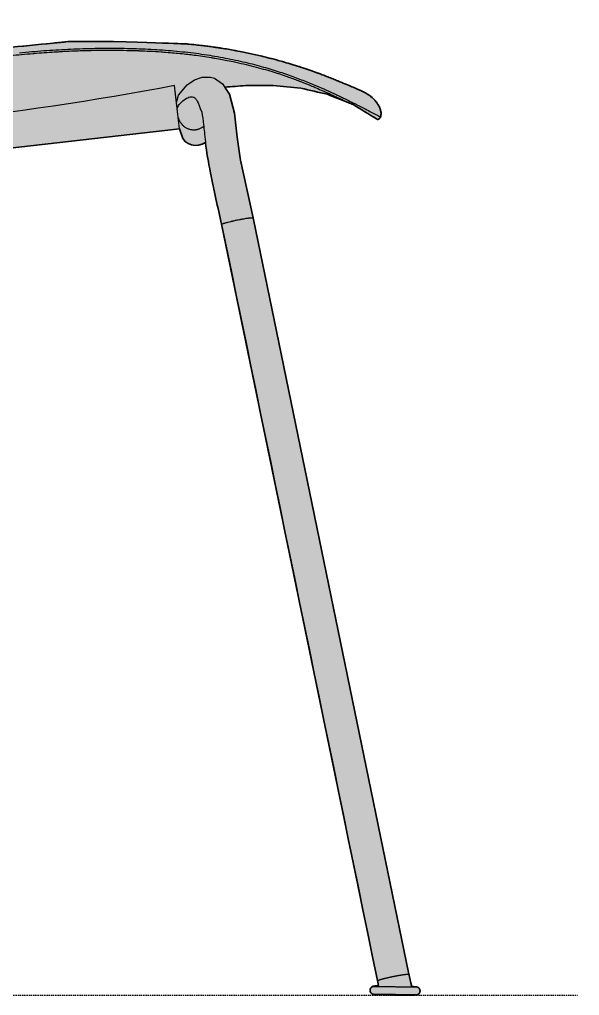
# Model space of a CAD drawing. Header units: millimetres. Extents: x 0 to 1796, y -1115 to 815.
# Drawn here: x 1515.7 to 1795.5, y -0.2 to 487.4 of the extents above; entities that cross this region are included whole.
import ezdxf

# ---------------------------------------------------------------- set-up
doc = ezdxf.new("R2010")
doc.units = ezdxf.units.MM
doc.linetypes.add('Dots', pattern=[1, 0, -1])
doc.layers.add('Blocks', color=7, linetype='Continuous')
doc.layers.add('Blocks$Fill', color=7, linetype='Continuous', true_color=0xffffff)
for name, color, linetype, lineweight, true_color in [('Blocks$Inner', 7, 'Continuous', 25, 0x007f00), ('Blocks$Outline', 7, 'Continuous', 35, 0xff3f3f), ('Groud', 7, 'Dots', 25, 0x243775)]:
    doc.layers.add(name, color=color, linetype=linetype, lineweight=lineweight, true_color=true_color)

# ---------------------------------------------------------------- blocks, each defined once
blk = doc.blocks.new('N02 Dining Chair Side')
at = {"layer": 'Blocks$Fill'}
blk.add_hatch(color=256, dxfattribs=at).paths.add_polyline_path([(111.91, 0.28), (111.59, 0.22), (111.42, 0.21), (111.3, 0.2), (111.18, 0.2), (111.06, 0.2), (89.44, 2.24), (89.4, 2.25), (89.37, 2.27), (89.33, 2.29), (89.3, 2.3), (89.26, 2.32), (89.23, 2.34), (89.19, 2.36), (89.16, 2.39), (89.12, 2.41), (89.09, 2.43), (89.06, 2.46), (89.02, 2.48), (88.99, 2.51), (88.96, 2.53), (88.93, 2.56), (88.9, 2.59), (88.86, 2.62), (88.83, 2.65), (88.8, 2.68), (88.77, 2.71), (88.75, 2.74), (88.72, 2.78), (88.69, 2.81), (88.66, 2.85), (88.64, 2.88), (88.61, 2.92), (88.59, 2.95), (88.57, 2.99), (88.54, 3.03), (88.52, 3.06), (88.5, 3.1), (88.48, 3.14), (88.46, 3.18), (88.44, 3.22), (88.42, 3.26), (88.41, 3.3), (88.39, 3.34), (88.38, 3.38), (88.36, 3.43), (88.35, 3.47), (88.34, 3.51), (88.33, 3.55), (88.32, 3.59), (88.31, 3.64), (88.3, 3.68), (88.29, 3.72), (88.29, 3.76), (88.28, 3.8), (88.28, 3.85), (88.28, 3.89), (88.27, 3.93), (88.27, 3.97), (88.27, 4.01), (88.27, 4.06), (88.27, 4.1), (88.28, 4.14), (88.28, 4.18), (88.28, 4.22), (88.29, 4.26), (88.29, 4.3), (88.3, 4.34), (88.31, 4.38), (88.31, 4.42), (88.32, 4.45), (88.33, 4.49), (88.34, 4.53), (88.35, 4.57), (88.36, 4.6), (88.38, 4.64), (88.39, 4.68), (88.4, 4.72), (88.42, 4.76), (88.44, 4.79), (88.45, 4.83), (88.47, 4.87), (88.49, 4.91), (88.51, 4.94), (88.53, 4.98), (88.55, 5.02), (88.57, 5.05), (88.6, 5.09), (88.62, 5.12), (88.65, 5.16), (88.67, 5.19), (88.7, 5.23), (88.73, 5.26), (88.75, 5.29), (88.78, 5.32), (88.81, 5.36), (88.84, 5.39), (88.87, 5.42), (88.91, 5.45), (88.94, 5.48), (88.97, 5.51), (89.01, 5.53), (89.04, 5.56), (89.08, 5.59), (89.11, 5.61), (89.15, 5.64), (89.19, 5.66), (89.22, 5.68), (89.26, 5.7), (89.3, 5.72), (89.34, 5.74), (89.38, 5.76), (89.42, 5.78), (89.46, 5.8), (89.5, 5.82), (89.54, 5.83), (89.58, 5.85), (89.62, 5.86), (89.66, 5.87), (89.7, 5.88), (89.74, 5.89), (89.78, 5.9), (89.82, 5.91), (89.86, 5.92), (89.9, 5.93), (89.94, 5.93), (89.99, 5.94), (90.03, 5.94), (90.07, 5.95), (90.11, 5.95), (90.15, 5.95), (90.19, 5.95), (90.23, 5.95), (90.26, 5.95), (90.3, 5.95), (90.83, 5.96), (90.9, 5.96), (91.91, 5.92), (92.86, 5.87), (92.86, 5.87), (94.85, 11.88), (94.85, 11.88), (94.85, 11.88), (94.85, 11.88), (94.85, 11.88), (94.85, 11.88), (94.85, 11.88), (94.85, 11.88), (94.85, 11.88), (94.85, 11.88), (94.85, 11.88), (94.85, 11.89), (94.85, 11.89), (94.85, 11.89), (94.85, 11.89), (94.85, 11.89), (94.85, 11.89), (94.85, 11.89), (94.85, 11.89), (94.85, 11.89), (94.85, 11.89), (94.86, 11.89), (94.86, 11.89), (94.86, 11.89), (94.86, 11.9), (94.86, 11.9), (94.86, 11.9), (94.86, 11.9), (94.87, 11.9), (94.87, 11.9), (94.87, 11.9), (94.87, 11.91), (94.87, 11.91), (94.88, 11.91), (94.88, 11.91), (94.88, 11.91), (94.88, 11.91), (94.89, 11.91), (94.89, 11.91), (94.89, 11.91), (94.9, 11.92), (94.9, 11.92), (218.79, 409.73), (220.15, 413.55), (221.86, 418.06), (223.89, 422.82), (224.02, 423.06), (192.22, 424.1), (178.52, 425.52), (165.22, 429.05), (153.05, 435.44), (143, 444.8), (136.03, 456.64), (133.56, 470.1), (135.21, 483.77), (137.63, 497.34), (149.44, 565.24), (148.42, 578.68), (144.82, 591.99), (108.13, 724.83), (99.66, 751.06), (94.99, 764.03), (89.91, 776.84), (84.3, 789.43), (77.73, 801.54), (69.51, 812.58), (69.25, 813.03), (69.28, 813.55), (69.56, 814), (70.29, 814.68), (72.06, 815.15), (73.96, 815.03), (75.78, 814.55), (76.78, 814.08), (80.92, 812.21), (93.14, 805.82), (107.58, 796.77), (127.06, 782.32), (135.57, 774.09), (142.88, 768), (154.39, 757.91), (162.14, 750.71), (169.9, 743.13), (177.6, 735.18), (185.16, 726.84), (188.88, 722.52), (192.53, 718.1), (196.13, 713.6), (199.65, 709), (203.11, 704.31), (206.48, 699.53), (209.77, 694.67), (212.97, 689.73), (216.08, 684.7), (219.07, 679.59), (221.97, 674.4), (224.75, 669.13), (227.42, 663.8), (229.99, 658.4), (232.43, 652.93), (234.77, 647.42), (236.99, 641.84), (239.08, 636.22), (241.06, 630.54), (242.91, 624.82), (244.63, 619.05), (246.23, 613.25), (247.69, 607.4), (249.01, 601.52), (250.17, 595.6), (251.16, 589.65), (251.98, 583.67), (252.62, 577.64), (253.04, 571.63), (253.18, 568.66), (253.25, 565.67), (253.26, 562.62), (253.21, 559.55), (253.09, 556.51), (252.91, 553.5), (252.66, 550.49), (252.35, 547.49), (251.96, 544.49), (251.51, 541.5), (250.99, 538.53), (250.4, 535.57), (249.74, 532.63), (249.01, 529.72), (248.2, 526.83), (247.32, 523.97), (246.36, 521.13), (245.33, 518.34), (244.24, 515.58), (243.07, 512.86), (241.84, 510.18), (240.54, 507.56), (239.15, 504.98), (237.71, 502.47), (236.23, 500.04), (233.17, 495.31), (223.7, 481.2), (222.22, 478.83), (221.5, 477.61), (220.81, 476.38), (220.15, 475.14), (219.53, 473.89), (219.23, 473.26), (218.95, 472.62), (218.69, 471.99), (218.44, 471.35), (218.2, 470.7), (217.99, 470.05), (217.79, 469.39), (217.62, 468.73), (217.46, 468.07), (217.4, 467.74), (217.34, 467.4), (217.28, 467.07), (217.24, 466.73), (217.19, 466.4), (217.16, 466.06), (217.13, 465.73), (217.11, 465.39), (217.1, 465.05), (217.09, 464.71), (217.1, 464.38), (217.11, 464.04), (217.13, 463.7), (217.16, 463.36), (217.2, 463.03), (217.25, 462.69), (217.31, 462.36), (217.38, 462.03), (217.46, 461.69), (217.55, 461.37), (217.64, 461.04), (217.75, 460.71), (217.85, 460.45), (217.95, 460.2), (218.05, 459.94), (218.16, 459.69), (221.89, 456.98), (223.8, 456.12), (225.02, 455.76), (226.56, 455.42), (230.74, 454.92), (237.78, 454.88), (377.31, 470.86), (431.67, 476.31), (454.45, 476.41), (486.6, 475.32), (491.97, 475.09), (492.38, 475.05), (499.64, 474.27), (508.56, 473.03), (515.04, 471.94), (528.88, 469), (536.74, 466.96), (543.8, 464.9), (552.15, 462.2), (558.85, 459.79), (566.59, 456.74), (577.55, 452.1), (579, 451.45), (580.64, 450.55), (582.23, 449.55), (583.72, 448.41), (585.07, 447.11), (586.24, 445.64), (587.2, 444.02), (587.92, 442.28), (588.31, 440.45), (588.02, 438.65), (587.41, 437.86), (587, 437.54), (586.48, 437.45), (586, 437.67), (574.28, 444.87), (571.8, 445.86), (561.49, 449.99), (548.07, 453.07), (534.36, 454.39), (520.58, 454.34), (510.13, 453.6), (512.41, 450.13), (514.93, 440.52), (516.29, 428.53), (517.84, 418.15), (518.03, 417.1), (524.24, 388.28), (602.15, 10.37), (602.15, 10.37), (602.15, 10.37), (603.5, 4.28), (604.98, 4.16), (605.63, 4.09), (605.73, 4.09), (605.74, 4.09), (605.78, 4.09), (605.86, 4.09), (605.94, 4.08), (606.02, 4.07), (606.1, 4.06), (606.18, 4.04), (606.25, 4.02), (606.33, 4), (606.4, 3.97), (606.48, 3.94), (606.55, 3.91), (606.62, 3.87), (606.69, 3.84), (606.76, 3.8), (606.83, 3.75), (606.9, 3.71), (606.96, 3.66), (607.02, 3.61), (607.08, 3.55), (607.14, 3.5), (607.19, 3.44), (607.25, 3.38), (607.3, 3.32), (607.34, 3.25), (607.39, 3.19), (607.43, 3.12), (607.47, 3.05), (607.51, 2.98), (607.54, 2.9), (607.57, 2.83), (607.6, 2.76), (607.62, 2.68), (607.65, 2.6), (607.66, 2.52), (607.68, 2.45), (607.69, 2.37), (607.7, 2.29), (607.71, 2.21), (607.71, 2.13), (607.71, 2.05), (607.71, 1.97), (607.7, 1.89), (607.69, 1.81), (607.68, 1.73), (607.66, 1.65), (607.64, 1.57), (607.62, 1.5), (607.59, 1.42), (607.57, 1.35), (607.54, 1.27), (607.5, 1.2), (607.46, 1.13), (607.42, 1.06), (607.38, 0.99), (607.34, 0.93), (607.29, 0.86), (607.24, 0.8), (607.18, 0.74), (607.13, 0.68), (607.07, 0.63), (607.01, 0.57), (606.95, 0.52), (606.89, 0.48), (606.82, 0.43), (606.75, 0.39), (606.68, 0.35), (606.61, 0.31), (606.54, 0.27), (606.47, 0.24), (606.39, 0.21), (606.32, 0.19), (606.24, 0.17), (606.16, 0.15), (606.08, 0.13), (606.01, 0.12), (605.93, 0.11), (605.85, 0.1), (605.77, 0.1), (605.69, 0.09), (605.68, 0.09), (605.65, 0.09), (585.04, 0.35), (584.71, 0.35), (584.69, 0.35), (584.69, 0.35), (584.57, 0.36), (584.49, 0.37), (584.41, 0.38), (584.33, 0.39), (584.25, 0.41), (584.17, 0.43), (584.1, 0.45), (584.02, 0.48), (583.95, 0.51), (583.87, 0.54), (583.8, 0.57), (583.73, 0.61), (583.66, 0.65), (583.59, 0.7), (583.53, 0.74), (583.46, 0.79), (583.4, 0.84), (583.34, 0.9), (583.29, 0.95), (583.23, 1.01), (583.18, 1.07), (583.13, 1.13), (583.08, 1.2), (583.04, 1.26), (582.99, 1.33), (582.95, 1.4), (582.92, 1.47), (582.88, 1.54), (582.85, 1.62), (582.83, 1.69), (582.8, 1.77), (582.78, 1.85), (582.76, 1.92), (582.74, 2), (582.73, 2.08), (582.72, 2.16), (582.72, 2.24), (582.71, 2.32), (582.71, 2.4), (582.72, 2.48), (582.72, 2.56), (582.73, 2.64), (582.75, 2.72), (582.76, 2.8), (582.78, 2.87), (582.8, 2.95), (582.83, 3.03), (582.86, 3.1), (582.89, 3.18), (582.92, 3.25), (582.96, 3.32), (583, 3.39), (583.04, 3.46), (583.09, 3.52), (583.14, 3.59), (583.19, 3.65), (583.24, 3.71), (583.3, 3.77), (583.34, 3.81), (583.45, 4.02), (583.99, 4.33), (584.27, 4.43), (584.46, 4.47), (584.62, 4.5), (584.77, 4.52), (584.91, 4.53), (585.24, 4.56), (586.01, 4.6), (586.94, 4.63), (508.57, 385.05), (505.68, 397.83), (502.98, 410.64), (501.65, 417.98), (500.84, 423.24), (500.49, 425.97), (498.76, 425.02), (497.02, 424.52), (495.23, 424.43), (493.46, 424.73), (491.85, 425.4), (490.42, 426.44), (489.14, 427.95), (487.47, 432.79), (243.64, 405.01), (243.69, 404.13), (243.5, 402.35), (242.91, 400.65), (241.95, 399.12), (240.79, 397.94), (239.78, 397.23), (238.14, 396.49), (236.6, 396.16), (235.04, 396.13), (233.28, 396.48), (232.15, 396.93), (231.52, 397.33), (229.88, 392.23), (229.88, 392.23), (229.88, 392.23), (229.88, 392.22), (229.88, 392.22), (110.12, 7.13), (109.36, 4.5), (111.31, 4.28), (111.43, 4.26), (111.5, 4.24), (111.58, 4.21), (111.65, 4.18), (111.68, 4.17), (111.72, 4.15), (111.75, 4.13), (111.79, 4.12), (111.82, 4.1), (111.86, 4.08), (111.89, 4.06), (111.92, 4.04), (111.96, 4.02), (111.99, 4), (112.03, 3.98), (112.06, 3.95), (112.09, 3.93), (112.12, 3.91), (112.15, 3.88), (112.19, 3.86), (112.22, 3.83), (112.25, 3.8), (112.28, 3.78), (112.31, 3.75), (112.34, 3.72), (112.36, 3.69), (112.39, 3.66), (112.42, 3.63), (112.45, 3.6), (112.47, 3.57), (112.5, 3.54), (112.52, 3.51), (112.55, 3.47), (112.57, 3.44), (112.6, 3.41), (112.62, 3.38), (112.64, 3.34), (112.66, 3.31), (112.68, 3.27), (112.7, 3.24), (112.72, 3.2), (112.74, 3.17), (112.76, 3.13), (112.78, 3.09), (112.79, 3.06), (112.81, 3.02), (112.82, 2.99), (112.84, 2.95), (112.85, 2.91), (112.87, 2.87), (112.88, 2.84), (112.89, 2.8), (112.9, 2.76), (112.91, 2.73), (112.92, 2.69), (112.93, 2.65), (112.94, 2.58), (112.96, 2.5), (112.97, 2.43), (112.98, 2.35), (112.98, 2.28), (112.98, 2.2), (112.98, 2.16), (112.98, 2.12), (112.98, 2.08), (112.98, 2.04), (112.98, 2.01), (112.98, 1.97), (112.97, 1.93), (112.97, 1.89), (112.96, 1.85), (112.96, 1.81), (112.95, 1.77), (112.94, 1.73), (112.93, 1.69), (112.92, 1.65), (112.91, 1.61), (112.9, 1.58), (112.89, 1.54), (112.88, 1.5), (112.87, 1.46), (112.85, 1.42), (112.84, 1.38), (112.83, 1.35), (112.81, 1.31), (112.79, 1.27), (112.78, 1.23), (112.76, 1.2), (112.74, 1.16), (112.72, 1.12), (112.7, 1.09), (112.68, 1.05), (112.66, 1.02), (112.64, 0.98), (112.62, 0.95), (112.6, 0.92), (112.57, 0.88), (112.55, 0.85), (112.52, 0.82), (112.5, 0.79), (112.47, 0.76), (112.45, 0.73), (112.42, 0.7), (112.39, 0.67), (112.37, 0.64), (112.34, 0.61), (112.31, 0.58), (112.28, 0.56), (112.25, 0.53), (112.22, 0.5), (112.19, 0.48), (112.16, 0.45), (112.13, 0.43), (112.1, 0.41), (112.04, 0.36), (111.98, 0.32)], flags=0)
at = {"layer": 'Blocks$Inner'}
for p, q in [((487.47, 432.79), (485.01, 454.35)), ((602.15, 10.37), (603.54, 4.11))]:
    blk.add_line(p, q, dxfattribs=at)
for points in [[(454.45, 476.41), (431.67, 476.31), (424.35, 475.57), (377.31, 470.86), (237.78, 454.88), (230.74, 454.92), (226.56, 455.42), (225.02, 455.76), (223.8, 456.12), (221.89, 456.98), (218.16, 459.69)], [(485.97, 445.93), (487.06, 449.59), (491.28, 454.73), (495.02, 457.31), (498.86, 458.61), (502.98, 458.59), (505.03, 457.99), (509.02, 455.29), (512.41, 450.13), (514.93, 440.52), (516.29, 428.53), (517.84, 418.15), (518.03, 417.1), (524.24, 388.28), (602.16, 10.29)], [(510.12, 453.6), (520.58, 454.34), (534.36, 454.39), (548.07, 453.07), (561.49, 449.99), (574.28, 444.87), (586, 437.67), (586.48, 437.45), (587, 437.54), (587.41, 437.86), (588.02, 438.65), (588.31, 440.45), (587.92, 442.28), (587.2, 444.02), (586.24, 445.64), (585.07, 447.11), (583.72, 448.41), (582.23, 449.55), (580.64, 450.55), (579, 451.45)], [(231.47, 397.36), (232.15, 396.93), (233.28, 396.48), (235.04, 396.13), (236.6, 396.16), (238.14, 396.49), (239.78, 397.23), (240.79, 397.94), (241.95, 399.12), (242.91, 400.65), (243.5, 402.35), (243.69, 404.13), (243.64, 405.01), (487.47, 432.79), (489.14, 427.95), (490.42, 426.44), (491.85, 425.4), (493.46, 424.73), (495.23, 424.43), (497.02, 424.52), (498.76, 425.02), (500.49, 425.97)], [(511.81, 386.18), (512.51, 386.36), (513.19, 386.52)], [(587, 4.32), (586.46, 7.22), (508.57, 385.05)], [(583.34, 3.81), (583.45, 4.02), (583.99, 4.33), (584.27, 4.43), (584.46, 4.47), (584.62, 4.5), (584.77, 4.52), (584.91, 4.53), (585.07, 4.55), (585.24, 4.56), (585.41, 4.57), (585.6, 4.58), (585.8, 4.59), (586.01, 4.6), (586.24, 4.61), (586.48, 4.61), (586.73, 4.62), (586.94, 4.63)], [(607.02, 0.58), (606.94, 0.44), (606.4, 0.12), (606.12, 0.03), (605.93, -0.02), (605.77, -0.04), (605.62, -0.06), (605.47, -0.08), (605.32, -0.09), (605.15, -0.11), (604.98, -0.12), (604.79, -0.13), (604.59, -0.14), (604.37, -0.15), (604.15, -0.15), (603.91, -0.16), (603.66, -0.17), (603.39, -0.18), (603.11, -0.18), (602.82, -0.19), (602.52, -0.19), (602.21, -0.19), (601.89, -0.2), (601.55, -0.2), (601.21, -0.2), (600.86, -0.2), (600.49, -0.2), (600.12, -0.2), (599.75, -0.2), (599.36, -0.2), (598.97, -0.19), (598.57, -0.19), (598.17, -0.19), (597.76, -0.18), (597.35, -0.17), (596.93, -0.17), (596.51, -0.16), (596.09, -0.15), (595.67, -0.15), (595.25, -0.14), (594.83, -0.13), (594.41, -0.12), (593.99, -0.11), (593.57, -0.1), (593.15, -0.09), (592.74, -0.08), (592.33, -0.06), (591.92, -0.05), (591.52, -0.04), (591.13, -0.02), (590.74, -0.01), (590.36, 0.01), (589.98, 0.02), (589.62, 0.04), (589.26, 0.05), (588.91, 0.07), (588.57, 0.08), (588.24, 0.1), (587.93, 0.12), (587.62, 0.13), (587.33, 0.15), (587.04, 0.17), (586.77, 0.18), (586.51, 0.2), (586.27, 0.22), (586.03, 0.24), (585.81, 0.25), (585.61, 0.27), (585.41, 0.29), (585.23, 0.31), (585.06, 0.33), (584.93, 0.35)], [(603.5, 4.28), (603.62, 4.27), (603.88, 4.25), (604.12, 4.23), (604.35, 4.22), (604.57, 4.2), (604.78, 4.18), (604.98, 4.16), (605.64, 4.09)]]:
    blk.add_lwpolyline(points, dxfattribs=at)
blk.add_lwpolyline([(584.69, 0.35), (584.65, 0.36), (584.57, 0.36), (584.49, 0.37), (584.41, 0.38), (584.33, 0.39), (584.25, 0.41), (584.17, 0.43), (584.1, 0.45), (584.02, 0.48), (583.95, 0.51), (583.87, 0.54), (583.8, 0.57), (583.73, 0.61), (583.66, 0.65), (583.59, 0.7), (583.53, 0.74), (583.46, 0.79), (583.4, 0.84), (583.34, 0.9), (583.29, 0.95), (583.23, 1.01), (583.18, 1.07), (583.13, 1.13), (583.08, 1.2), (583.04, 1.26), (582.99, 1.33), (582.95, 1.4), (582.92, 1.47), (582.88, 1.54), (582.85, 1.62), (582.83, 1.69), (582.8, 1.77), (582.78, 1.85), (582.76, 1.92), (582.74, 2), (582.73, 2.08), (582.72, 2.16), (582.72, 2.24), (582.71, 2.32), (582.71, 2.4), (582.72, 2.48), (582.72, 2.56), (582.73, 2.64), (582.75, 2.72), (582.76, 2.8), (582.78, 2.87), (582.8, 2.95), (582.83, 3.03), (582.86, 3.1), (582.89, 3.18), (582.92, 3.25), (582.96, 3.32), (583, 3.39), (583.04, 3.46), (583.09, 3.52), (583.14, 3.59), (583.19, 3.65), (583.24, 3.71), (583.3, 3.77), (583.35, 3.82), (583.41, 3.87), (583.47, 3.93), (583.54, 3.97), (583.6, 4.02), (583.67, 4.06), (583.74, 4.1), (583.81, 4.14), (583.88, 4.17), (583.96, 4.21), (584.03, 4.23), (584.11, 4.26), (584.18, 4.28), (584.26, 4.3), (584.34, 4.32), (584.42, 4.33), (584.5, 4.34), (584.58, 4.35), (584.66, 4.35), (584.74, 4.35), (584.75, 4.35), (584.77, 4.35), (584.81, 4.35), (584.87, 4.35), (584.95, 4.35), (585.04, 4.35), (585.15, 4.34), (585.27, 4.34), (585.41, 4.34), (585.57, 4.34), (585.74, 4.33), (585.92, 4.33), (586.13, 4.33), (586.34, 4.33), (586.57, 4.32), (586.82, 4.32), (587.07, 4.31), (587.34, 4.31), (587.63, 4.31), (587.92, 4.3), (588.23, 4.3), (588.55, 4.29), (588.88, 4.29), (589.22, 4.28), (589.56, 4.28), (589.92, 4.27), (590.29, 4.27), (590.66, 4.27), (591.04, 4.26), (591.43, 4.25), (591.83, 4.25), (592.23, 4.24), (592.63, 4.24), (593.04, 4.23), (593.45, 4.23), (593.87, 4.22), (594.28, 4.22), (594.7, 4.21), (595.12, 4.21), (595.54, 4.2), (595.96, 4.2), (596.38, 4.19), (596.8, 4.19), (597.21, 4.18), (597.62, 4.18), (598.03, 4.17), (598.43, 4.17), (598.83, 4.16), (599.22, 4.16), (599.61, 4.15), (599.98, 4.15), (600.35, 4.15), (600.72, 4.14), (601.07, 4.14), (601.42, 4.13), (601.75, 4.13), (602.07, 4.13), (602.39, 4.12), (602.69, 4.12), (602.98, 4.12), (603.26, 4.11), (603.52, 4.11), (603.77, 4.11), (604.01, 4.11), (604.23, 4.1), (604.44, 4.1), (604.64, 4.1), (604.82, 4.1), (604.98, 4.1), (605.13, 4.1), (605.2, 4.1), (605.32, 4.09), (605.43, 4.09), (605.52, 4.09), (605.6, 4.09), (605.66, 4.09), (605.7, 4.09), (605.73, 4.09), (605.74, 4.09), (605.78, 4.09), (605.86, 4.09), (605.94, 4.08), (606.02, 4.07), (606.1, 4.06), (606.18, 4.04), (606.25, 4.02), (606.33, 4), (606.4, 3.97), (606.48, 3.94), (606.55, 3.91), (606.62, 3.87), (606.69, 3.84), (606.76, 3.8), (606.83, 3.75), (606.9, 3.71), (606.96, 3.66), (607.02, 3.61), (607.08, 3.55), (607.14, 3.5), (607.19, 3.44), (607.25, 3.38), (607.3, 3.32), (607.34, 3.25), (607.39, 3.19), (607.43, 3.12), (607.47, 3.05), (607.51, 2.98), (607.54, 2.9), (607.57, 2.83), (607.6, 2.76), (607.62, 2.68), (607.65, 2.6), (607.66, 2.52), (607.68, 2.45), (607.69, 2.37), (607.7, 2.29), (607.71, 2.21), (607.71, 2.13), (607.71, 2.05), (607.71, 1.97), (607.7, 1.89), (607.69, 1.81), (607.68, 1.73), (607.66, 1.65), (607.64, 1.57), (607.62, 1.5), (607.59, 1.42), (607.57, 1.35), (607.54, 1.27), (607.5, 1.2), (607.46, 1.13), (607.42, 1.06), (607.38, 0.99), (607.34, 0.93), (607.29, 0.86), (607.24, 0.8), (607.18, 0.74), (607.13, 0.68), (607.07, 0.63), (607.01, 0.57), (606.95, 0.52), (606.89, 0.48), (606.82, 0.43), (606.75, 0.39), (606.68, 0.35), (606.61, 0.31), (606.54, 0.27), (606.47, 0.24), (606.39, 0.21), (606.32, 0.19), (606.24, 0.17), (606.16, 0.15), (606.08, 0.13), (606.01, 0.12), (605.93, 0.11), (605.85, 0.1), (605.77, 0.1), (605.69, 0.09), (605.68, 0.09), (605.65, 0.09), (605.61, 0.09), (605.55, 0.09), (605.48, 0.09), (605.39, 0.09), (605.28, 0.09), (605.15, 0.1), (605.15, 0.1), (605.01, 0.1), (604.85, 0.1), (604.68, 0.1), (604.49, 0.1), (604.29, 0.1), (604.07, 0.11), (603.84, 0.11), (603.6, 0.11), (603.34, 0.11), (603.07, 0.12), (602.78, 0.12), (602.49, 0.12), (602.18, 0.12), (601.86, 0.13), (601.53, 0.13), (601.19, 0.14), (600.84, 0.14), (600.48, 0.14), (600.12, 0.15), (599.74, 0.15), (599.36, 0.16), (598.97, 0.16), (598.58, 0.17), (598.18, 0.17), (597.77, 0.18), (597.36, 0.18), (596.95, 0.19), (596.54, 0.19), (596.12, 0.2), (595.7, 0.2), (595.28, 0.21), (594.86, 0.21), (594.44, 0.22), (594.02, 0.22), (593.61, 0.23), (593.19, 0.23), (592.78, 0.24), (592.37, 0.24), (591.97, 0.25), (591.57, 0.25), (591.18, 0.26), (590.8, 0.26), (590.42, 0.27), (590.05, 0.27), (589.69, 0.28), (589.34, 0.28), (588.99, 0.29), (588.66, 0.29), (588.33, 0.3), (588.02, 0.3), (587.72, 0.3), (587.43, 0.31), (587.15, 0.31), (586.89, 0.32), (586.64, 0.32), (586.4, 0.32), (586.18, 0.33), (585.97, 0.33), (585.78, 0.33), (585.6, 0.34), (585.44, 0.34), (585.29, 0.34), (585.16, 0.34), (585.04, 0.35), (584.94, 0.35), (584.86, 0.35), (584.79, 0.35), (584.74, 0.35), (584.71, 0.35), (584.69, 0.35)], close=True, dxfattribs=at)
at = {"layer": 'Blocks$Inner', "extrusion": (0, 0, -1)}
blk.add_arc((-170.17, 2133.8), 1708.7, 259.3821, 267.6179, dxfattribs=at)
at = {"layer": 'Blocks$Inner'}
for points, knots in [([(437.73, 472.77), (441.73, 472.91), (449.72, 473.08), (461.57, 472.99), (471.33, 472.65), (477.1, 472.3), (479.01, 472.16)], [-0.27472527, -0.27472527, -0.27472527, -0.27472527, -0.26373639, -0.25274738, -0.24175836, -0.23626405, -0.23626405, -0.23626405, -0.23626405]), ([(528.88, 469), (516.79, 471.61), (514.88, 471.97), (511.84, 472.51), (509.1, 472.95), (506.92, 473.28), (505.27, 473.52), (503.73, 473.74), (501.88, 473.99), (499.7, 474.26), (496.71, 474.61), (493.25, 474.98), (490.5, 475.23), (454.45, 476.41)], [-0.84515026, -0.84515026, -0.84515026, -0.84515026, -0.83979351, -0.83338326, -0.826973, -0.82376787, -0.82056274, -0.81735762, -0.81415249, -0.80774223, -0.80133197, -0.79492172, -0.79136783, -0.79136783, -0.79136783, -0.79136783]), ([(390.84, 468.13), (394.97, 468.59), (400.86, 469.21), (406.75, 469.76), (408.51, 469.92)], [753.42971, 753.42971, 753.42971, 753.42971, 765.922376, 771.227269, 771.227269, 771.227269, 771.227269]), ([(414.41, 470.42), (414.98, 470.47), (418.91, 470.78), (422.84, 471.05), (426.19, 471.25)], [777.158819, 777.158819, 777.158819, 777.158819, 778.903123, 789.023813, 789.023813, 789.023813, 789.023813]), ([(426.19, 471.25), (427.14, 471.31), (431.06, 471.53), (434.98, 471.71), (437.95, 471.81)], [789.023813, 789.023813, 789.023813, 789.023813, 791.884796, 800.888852, 800.888852, 800.888852, 800.888852]), ([(437.95, 471.81), (439.26, 471.85), (441.22, 471.91), (443.17, 471.95), (443.81, 471.97)], [800.888852, 800.888852, 800.888852, 800.888852, 804.866227, 806.821086, 806.821086, 806.821086, 806.821086]), ([(449.64, 472.05), (451.31, 472.06), (455.19, 472.06), (459.04, 472.01), (461.24, 471.96)], [812.753071, 812.753071, 812.753071, 812.753071, 817.847409, 824.61811, 824.61811, 824.61811, 824.61811]), ([(466.98, 471.8), (467.07, 471.8), (470.89, 471.66), (474.67, 471.47), (478.32, 471.22)], [830.550128, 830.550128, 830.550128, 830.550128, 830.82859, 842.415133, 842.415133, 842.415133, 842.415133]), ([(478.32, 471.22), (478.76, 471.19), (480.63, 471.06), (482.49, 470.91), (483.9, 470.79)], [842.415133, 842.415133, 842.415133, 842.415133, 843.810298, 848.347643, 848.347643, 848.347643, 848.347643]), ([(483.9, 470.79), (486.53, 470.56), (490.19, 470.19), (493.78, 469.75), (494.81, 469.62)], [848.347643, 848.347643, 848.347643, 848.347643, 856.791976, 860.212643, 860.212643, 860.212643, 860.212643]), ([(490.32, 471.15), (492.18, 470.95), (497.7, 470.28), (504.84, 469.17), (509.99, 468.21), (511.68, 467.88)], [-0.22527529, -0.22527529, -0.22527529, -0.22527529, -0.21978078, -0.20879177, -0.20329727, -0.20329727, -0.20329727, -0.20329727]), ([(494.81, 469.62), (497.69, 469.25), (501.2, 468.73), (504.64, 468.16), (505.3, 468.04)], [860.212643, 860.212643, 860.212643, 860.212643, 869.773687, 872.077676, 872.077676, 872.077676, 872.077676]), ([(546.55, 464.05), (545, 464.53), (542.98, 465.16), (539.75, 466.11), (536.64, 466.99), (534.11, 467.67), (532.2, 468.17), (530.62, 468.57), (529.61, 468.82), (529.02, 468.96), (528.88, 469)], [-0.88094252, -0.88094252, -0.88094252, -0.88094252, -0.87820513, -0.87179487, -0.86538462, -0.85897436, -0.8525641, -0.84935897, -0.84615385, -0.84515026, -0.84515026, -0.84515026, -0.84515026]), ([(505.3, 468.04), (506.5, 467.84), (508.2, 467.53), (509.87, 467.21), (510.35, 467.12)], [872.077676, 872.077676, 872.077676, 872.077676, 876.264451, 878.010101, 878.010101, 878.010101, 878.010101]), ([(510.35, 467.12), (511.68, 466.86), (516.6, 465.87), (521.3, 464.77), (524.57, 463.92), (524.59, 463.92)], [878.010101, 878.010101, 878.010101, 878.010101, 882.755262, 895.736978, 895.807612, 895.807612, 895.807612, 895.807612]), ([(524.59, 463.92), (527.83, 463.08), (532.05, 461.88), (535.93, 460.65), (536.97, 460.31)], [895.807612, 895.807612, 895.807612, 895.807612, 908.718415, 913.60489, 913.60489, 913.60489, 913.60489]), ([(579, 451.45), (579, 451.45), (578.17, 451.84), (576.05, 452.76), (573.79, 453.72), (570.7, 455.03), (567.41, 456.41), (564.3, 457.68), (561.71, 458.7), (559.36, 459.6), (557.35, 460.35), (555.78, 460.92), (554.06, 461.53), (551.54, 462.41), (548.98, 463.27), (547.05, 463.89), (546.55, 464.05)], [-0.9985765, -0.9985765, -0.9985765, -0.9985765, -0.9729355, -0.960115, -0.9472945, -0.9344739, -0.9216534, -0.9152432, -0.9088329, -0.9024227, -0.8992175, -0.8960124, -0.8928073, -0.8896021, -0.8831919, -0.8809425, -0.8809425, -0.8809425, -0.8809425]), ([(540.67, 459.07), (541.1, 458.92), (543.48, 458.09), (545.73, 457.25), (547.51, 456.58)], [919.536544, 919.536544, 919.536544, 919.536544, 921.698992, 931.400112, 931.400112, 931.400112, 931.400112]), ([(545.85, 458.27), (547, 457.84), (552.58, 455.71), (559.4, 452.79), (564.24, 450.57), (565.75, 449.87)], [-0.15934578, -0.15934578, -0.15934578, -0.15934578, -0.153851, -0.13187188, -0.12088425, -0.12088425, -0.12088425, -0.12088425]), ([(547.51, 456.58), (548.11, 456.35), (550.24, 455.52), (552.27, 454.7), (553.68, 454.11)], [931.400112, 931.400112, 931.400112, 931.400112, 934.679511, 943.26515, 943.26515, 943.26515, 943.26515]), ([(553.68, 454.11), (554.4, 453.81), (556.31, 453.01), (558.1, 452.23), (559.19, 451.75)], [943.26515, 943.26515, 943.26515, 943.26515, 947.660589, 955.129551, 955.129551, 955.129551, 955.129551]), ([(486.32, 442.85), (486.41, 443.21), (486.75, 444.11), (488.12, 445.78), (490.33, 447.72), (492.45, 448.79), (494.08, 448.78), (495.58, 448.06), (496.56, 446.75), (498.6, 441.04)], [0.2383978, 0.2383978, 0.2383978, 0.2383978, 0.2777778, 0.3333333, 0.3888889, 0.4444444, 0.4722222, 0.5, 0.5555556, 0.5555556, 0.5555556, 0.5555556]), ([(559.19, 451.75), (559.99, 451.4), (560.83, 451.02), (561.65, 450.65), (561.71, 450.63)], [955.129551, 955.129551, 955.129551, 955.129551, 960.642255, 961.062019, 961.062019, 961.062019, 961.062019]), ([(564.07, 449.55), (564.92, 449.16), (567.35, 448.02), (569.87, 446.81), (571.5, 446.01), (571.8, 445.86)], [967.00066, 967.00066, 967.00066, 967.00066, 973.629946, 986.611663, 989.668527, 989.668527, 989.668527, 989.668527]), ([(567.95, 448.84), (568.66, 448.5), (570.71, 447.51), (572.55, 446.61), (573.7, 446.03)], [-0.11539063, -0.11539063, -0.11539063, -0.11539063, -0.10989662, -0.09890728, -0.09890728, -0.09890728, -0.09890728]), ([(578.33, 443.7), (579.7, 443), (582.11, 441.75), (583.79, 440.88), (584.55, 440.49)], [-0.08241543, -0.08241543, -0.08241543, -0.08241543, -0.06593407, -0.04945055, -0.04945055, -0.04945055, -0.04945055]), ([(498.6, 441.04), (498.98, 439.22), (499.45, 435.64), (499.87, 431.51), (500.33, 427.36)], [0.55555556, 0.55555556, 0.55555556, 0.55555556, 0.61111111, 0.64891047, 0.64891047, 0.64891047, 0.64891047]), ([(584.55, 440.49), (584.83, 440.35), (585.99, 439.74), (587.44, 438.98), (588.02, 438.65), (588.02, 438.65)], [-0.04945055, -0.04945055, -0.04945055, -0.04945055, -0.04396005, -0.02198202, -0.000004, -0.000004, -0.000004, -0.000004]), ([(588.02, 438.65), (588.02, 438.65), (587.92, 438.71), (587.68, 438.84), (587.58, 438.89)], [-0.000004, -0.000004, -0.000004, -0.000004, 0.01098501, 0.01647951, 0.01647951, 0.01647951, 0.01647951]), ([(486.84, 438.28), (486.9, 438.12), (486.96, 437.95), (487.03, 437.79), (487.22, 437.33), (487.55, 436.66), (488.02, 435.92), (488.31, 435.51), (488.54, 435.21), (488.78, 434.92), (489.12, 434.55), (489.57, 434.12), (490.15, 433.65), (490.99, 433.12), (492.14, 432.63), (493.37, 432.37), (494.37, 432.29), (495, 432.29), (495.5, 432.33), (495.87, 432.38), (496.18, 432.43), (496.42, 432.49), (496.6, 432.53), (496.78, 432.58), (497.02, 432.66), (497.45, 432.81), (498.04, 433.07), (498.6, 433.38), (498.95, 433.6), (499.15, 433.73), (499.29, 433.82), (499.42, 433.91), (499.56, 434), (499.65, 434.07), (499.7, 434.1)], [-0.0200283, -0.0200283, -0.0200283, -0.0200283, 0, 0, 0, 0.0555556, 0.0833333, 0.0972222, 0.1111111, 0.125, 0.1388889, 0.1666667, 0.1944444, 0.2222222, 0.2777778, 0.3333333, 0.3611111, 0.3888889, 0.4027778, 0.4166667, 0.4305556, 0.4375, 0.4444444, 0.4513889, 0.4583333, 0.4722222, 0.5, 0.5277778, 0.5416667, 0.5486111, 0.5555556, 0.5625, 0.5694444, 0.5777639, 0.5777639, 0.5777639, 0.5777639]), ([(500.33, 427.36), (500.48, 426.01), (501.04, 421.44), (501.85, 416.66), (502.98, 410.64)], [0.64891047, 0.64891047, 0.64891047, 0.64891047, 0.67728194, 0.74327493, 0.74327493, 0.74327493, 0.74327493])]:
    blk.add_open_spline(points, degree=3, knots=knots, dxfattribs=at)
for points in [[(407.59, 470.8), (409.6, 470.99), (413.68, 471.34), (417.71, 471.65), (419.71, 471.8)], [(408.51, 469.92), (410.48, 470.09), (412.44, 470.26), (414.41, 470.42)], [(419.73, 471.8), (421.73, 471.95), (423.72, 472.08), (425.72, 472.2)], [(425.72, 472.2), (427.72, 472.32), (429.72, 472.43), (431.72, 472.52)], [(431.72, 472.52), (433.72, 472.62), (435.73, 472.7), (437.73, 472.77)], [(443.81, 471.97), (445.76, 472.01), (447.7, 472.03), (449.64, 472.05)], [(461.24, 471.96), (463.16, 471.92), (465.07, 471.87), (466.98, 471.8)], [(479.01, 472.16), (480.92, 472.03), (482.82, 471.88), (484.71, 471.71)], [(484.71, 471.71), (486.59, 471.54), (488.47, 471.35), (490.32, 471.15)], [(511.68, 467.88), (513.37, 467.54), (515.04, 467.19), (516.68, 466.83)], [(516.68, 466.83), (519.96, 466.11), (523.12, 465.35), (526.13, 464.55)], [(526.13, 464.55), (527.63, 464.15), (529.09, 463.74), (530.52, 463.33)], [(530.52, 463.33), (531.94, 462.92), (533.33, 462.5), (534.68, 462.08)], [(534.68, 462.08), (537.37, 461.25), (539.91, 460.4), (542.32, 459.55)], [(536.97, 460.31), (538.24, 459.9), (539.47, 459.48), (540.67, 459.07)], [(542.32, 459.55), (543.53, 459.12), (544.71, 458.69), (545.85, 458.27)], [(561.75, 450.61), (562.55, 450.25), (563.32, 449.9), (564.07, 449.55)], [(565.75, 449.87), (566.51, 449.52), (567.24, 449.17), (567.95, 448.84)], [(573.7, 446.03), (574.28, 445.75), (574.83, 445.47), (575.36, 445.2)], [(575.37, 445.2), (575.9, 444.93), (576.41, 444.67), (576.91, 444.42)], [(576.91, 444.42), (577.4, 444.17), (577.88, 443.93), (578.34, 443.69)], [(502.98, 410.64), (503.82, 406.38), (505.66, 397.82), (507.58, 389.3), (508.57, 385.05)], [(510.32, 385.77), (510.46, 385.81), (510.6, 385.85), (510.77, 385.9)], [(514.71, 386.87), (515.23, 386.98), (515.76, 387.1), (516.3, 387.21)], [(516.3, 387.21), (516.7, 387.29), (517.09, 387.37), (517.5, 387.45)], [(519.81, 387.87), (520.16, 387.93), (520.49, 387.98), (520.86, 388.04)], [(520.86, 388.04), (521.07, 388.08), (521.28, 388.11), (521.49, 388.14)]]:
    blk.add_open_spline(points, degree=3, dxfattribs=at)
for points, weights, degree in [([(508.57, 385.05), (508.54, 385.22), (509.86, 385.63)], [1, 0.887398381663, 0.861375240653], 2), ([(509.86, 385.63), (510.08, 385.7), (510.32, 385.77)], [0.860536459848, 0.85734161216, 1], 2), ([(510.77, 385.9), (510.93, 385.95), (511.1, 385.99), (511.29, 386.04)], [1, 1, 1, 0.855218323171], 3), ([(511.29, 386.04), (511.54, 386.11), (511.81, 386.18)], [0.855218323171, 0.856810491422, 1], 2), ([(513.19, 386.52), (513.92, 386.69), (514.71, 386.87)], [1, 0.902064757997, 1], 2), ([(517.5, 387.45), (518.09, 387.56), (518.69, 387.67)], [1, 0.921907140982, 0.904942300198], 2), ([(518.69, 387.67), (519.06, 387.74), (519.42, 387.8), (519.81, 387.87)], [0.904942300198, 1, 1, 1], 3), ([(521.49, 388.14), (522.1, 388.23), (522.64, 388.29)], [1, 0.851614254914, 0.857689327324], 2), ([(522.64, 388.29), (522.79, 388.3), (522.93, 388.32), (523.11, 388.33)], [0.857689327324, 1, 1, 1], 3), ([(523.11, 388.33), (523.33, 388.35), (523.54, 388.36)], [1, 0.873541009731, 0.882209510502], 2), ([(523.54, 388.36), (524.12, 388.39), (524.24, 388.28)], [0.882209510502, 0.914783843841, 0.976765607577], 2), ([(596.24, 9.7), (597.16, 9.87), (597.99, 10.01)], [0.914466679859, 0.886007522912, 0.870844702839], 2), ([(597.99, 10.01), (598.9, 10.16), (599.65, 10.26)], [0.870844702838, 0.854872543076, 0.853654028604], 2), ([(599.64, 10.26), (599.97, 10.31), (600.26, 10.34)], [0.853667825161, 0.853103754335, 0.855320101196], 2), ([(600.26, 10.34), (600.64, 10.39), (600.95, 10.42)], [0.85529289532, 0.858180553984, 0.865861860191], 2), ([(600.95, 10.42), (601.43, 10.46), (601.73, 10.46)], [0.86586186019, 0.878111985743, 0.902554169364], 2), ([(601.73, 10.46), (601.92, 10.45), (602.03, 10.43)], [0.902592949049, 0.919670207822, 0.942694354707], 2), ([(602.03, 10.43), (602.14, 10.41), (602.15, 10.37)], [0.942604421117, 0.967556427099, 0.999499959162], 2), ([(586.46, 7.22), (586.56, 7.31), (586.86, 7.43)], [0.950661064703, 0.916075085337, 0.893807287615], 2), ([(586.86, 7.43), (587.2, 7.57), (587.78, 7.75)], [0.894302904271, 0.869418069887, 0.859729858148], 2), ([(587.78, 7.75), (588.46, 7.96), (589.4, 8.21)], [0.859961352761, 0.848693937213, 0.857238538311], 2), ([(589.4, 8.21), (590.64, 8.53), (592.16, 8.87)], [0.856792990297, 0.867607053011, 0.914519388061], 2)]:
    blk.add_rational_spline(points, weights, degree=degree, dxfattribs=at)
blk.add_rational_spline([(592.16, 8.87), (593.16, 9.09), (594.2, 9.31), (595.24, 9.52), (596.24, 9.7)], [0.914519388061, 0.948042880052, 1, 0.948002025738, 0.914466679858], degree=2, knots=[4.4470373, 4.4470373, 4.4470373, 4.7256852, 4.7256852, 5.0045521, 5.0045521, 5.0045521], dxfattribs=at)
at = {"layer": 'Blocks$Outline'}
for points in [[(510.13, 453.6), (512.41, 450.13), (514.93, 440.52), (516.29, 428.53), (517.84, 418.15), (518.03, 417.1), (524.24, 388.28)], [(500.49, 425.97), (498.76, 425.02), (497.02, 424.52), (495.23, 424.43), (493.46, 424.73), (491.85, 425.4), (490.42, 426.44), (489.14, 427.95), (487.47, 432.79), (243.64, 405.01), (243.69, 404.13), (243.5, 402.35), (242.91, 400.65), (241.95, 399.12), (240.79, 397.94), (239.78, 397.23), (238.14, 396.49), (236.6, 396.16), (235.04, 396.13), (233.28, 396.48), (232.15, 396.93), (231.52, 397.33)], [(524.24, 388.28), (602.15, 10.37)], [(584.69, 0.35), (584.65, 0.36), (584.57, 0.36), (584.49, 0.37), (584.41, 0.38), (584.33, 0.39), (584.25, 0.41), (584.17, 0.43), (584.1, 0.45), (584.02, 0.48), (583.95, 0.51), (583.87, 0.54), (583.8, 0.57), (583.73, 0.61), (583.66, 0.65), (583.59, 0.7), (583.53, 0.74), (583.46, 0.79), (583.4, 0.84), (583.34, 0.9), (583.29, 0.95), (583.23, 1.01), (583.18, 1.07), (583.13, 1.13), (583.08, 1.2), (583.04, 1.26), (582.99, 1.33), (582.95, 1.4), (582.92, 1.47), (582.88, 1.54), (582.85, 1.62), (582.83, 1.69), (582.8, 1.77), (582.78, 1.85), (582.76, 1.92), (582.74, 2), (582.73, 2.08), (582.72, 2.16), (582.72, 2.24), (582.71, 2.32), (582.71, 2.4), (582.72, 2.48), (582.72, 2.56), (582.73, 2.64), (582.75, 2.72), (582.76, 2.8), (582.78, 2.87), (582.8, 2.95), (582.83, 3.03), (582.86, 3.1), (582.89, 3.18), (582.92, 3.25), (582.96, 3.32), (583, 3.39), (583.04, 3.46), (583.09, 3.52), (583.14, 3.59), (583.19, 3.65), (583.24, 3.71), (583.3, 3.77), (583.34, 3.81)], [(583.34, 3.81), (583.45, 4.02), (583.99, 4.33), (584.27, 4.43), (584.46, 4.47), (584.62, 4.5), (584.77, 4.52), (584.91, 4.53), (585.07, 4.55), (585.24, 4.56), (585.41, 4.57), (585.6, 4.58), (585.8, 4.59), (586.01, 4.6), (586.24, 4.61), (586.48, 4.61), (586.73, 4.62), (586.94, 4.63)], [(605.63, 4.09), (605.66, 4.09), (605.7, 4.09), (605.73, 4.09), (605.74, 4.09), (605.78, 4.09), (605.86, 4.09), (605.94, 4.08), (606.02, 4.07), (606.1, 4.06), (606.18, 4.04), (606.25, 4.02), (606.33, 4), (606.4, 3.97), (606.48, 3.94), (606.55, 3.91), (606.62, 3.87), (606.69, 3.84), (606.76, 3.8), (606.83, 3.75), (606.9, 3.71), (606.96, 3.66), (607.02, 3.61), (607.08, 3.55), (607.14, 3.5), (607.19, 3.44), (607.25, 3.38), (607.3, 3.32), (607.34, 3.25), (607.39, 3.19), (607.43, 3.12), (607.47, 3.05), (607.51, 2.98), (607.54, 2.9), (607.57, 2.83), (607.6, 2.76), (607.62, 2.68), (607.65, 2.6), (607.66, 2.52), (607.68, 2.45), (607.69, 2.37), (607.7, 2.29), (607.71, 2.21), (607.71, 2.13), (607.71, 2.05), (607.71, 1.97), (607.7, 1.89), (607.69, 1.81), (607.68, 1.73), (607.66, 1.65), (607.64, 1.57), (607.62, 1.5), (607.59, 1.42), (607.57, 1.35), (607.54, 1.27), (607.5, 1.2), (607.46, 1.13), (607.42, 1.06), (607.38, 0.99), (607.34, 0.93), (607.29, 0.86), (607.24, 0.8), (607.18, 0.74), (607.13, 0.68), (607.07, 0.63), (607.01, 0.57), (606.95, 0.52), (606.89, 0.48), (606.82, 0.43), (606.75, 0.39), (606.68, 0.35), (606.61, 0.31), (606.54, 0.27), (606.47, 0.24), (606.39, 0.21), (606.32, 0.19), (606.24, 0.17), (606.16, 0.15), (606.08, 0.13), (606.01, 0.12), (605.93, 0.11), (605.85, 0.1), (605.77, 0.1), (605.69, 0.09), (605.68, 0.09), (605.65, 0.09), (605.61, 0.09), (605.55, 0.09), (605.48, 0.09), (605.39, 0.09), (605.28, 0.09), (605.15, 0.1), (605.15, 0.1), (605.01, 0.1), (604.85, 0.1), (604.68, 0.1), (604.49, 0.1), (604.29, 0.1), (604.07, 0.11), (603.84, 0.11), (603.6, 0.11), (603.34, 0.11), (603.07, 0.12), (602.78, 0.12), (602.49, 0.12), (602.18, 0.12), (601.86, 0.13), (601.53, 0.13), (601.19, 0.14), (600.84, 0.14), (600.48, 0.14), (600.12, 0.15), (599.74, 0.15), (599.36, 0.16), (598.97, 0.16), (598.58, 0.17), (598.18, 0.17), (597.77, 0.18), (597.36, 0.18), (596.95, 0.19), (596.54, 0.19), (596.12, 0.2), (595.7, 0.2), (595.28, 0.21), (594.86, 0.21), (594.44, 0.22), (594.02, 0.22), (593.61, 0.23), (593.19, 0.23), (592.78, 0.24), (592.37, 0.24), (591.97, 0.25), (591.57, 0.25), (591.18, 0.26), (590.8, 0.26), (590.42, 0.27), (590.05, 0.27), (589.69, 0.28), (589.34, 0.28), (588.99, 0.29), (588.66, 0.29), (588.33, 0.3), (588.02, 0.3), (587.72, 0.3), (587.43, 0.31), (587.15, 0.31), (586.89, 0.32), (586.64, 0.32), (586.4, 0.32), (586.18, 0.33), (585.97, 0.33), (585.78, 0.33), (585.6, 0.34), (585.44, 0.34), (585.29, 0.34), (585.16, 0.34), (585.04, 0.35), (584.94, 0.35), (584.86, 0.35), (584.79, 0.35), (584.74, 0.35), (584.71, 0.35), (584.69, 0.35), (584.69, 0.35)], [(603.5, 4.28), (603.62, 4.27), (603.88, 4.25), (604.12, 4.23), (604.35, 4.22), (604.57, 4.2), (604.78, 4.18), (604.98, 4.16), (605.63, 4.09)]]:
    blk.add_lwpolyline(points, dxfattribs=at)
for points, knots in [([(218.16, 459.69), (219.41, 458.79), (220.65, 457.88), (221.89, 456.98), (222.52, 456.69), (223.16, 456.41), (223.8, 456.12), (224.2, 456), (224.61, 455.88), (225.02, 455.76), (225.53, 455.64), (226.05, 455.53), (226.56, 455.42), (227.95, 455.25), (229.34, 455.09), (230.74, 454.92), (233.08, 454.91), (235.43, 454.9), (237.78, 454.88), (284.29, 460.21), (330.8, 465.53), (377.31, 470.86), (392.99, 472.43), (408.67, 474), (424.35, 475.57), (426.79, 475.82), (429.23, 476.06), (431.67, 476.31), (439.26, 476.34), (446.86, 476.37), (454.45, 476.41), (490.5, 475.23), (493.25, 474.98), (496.71, 474.61), (499.7, 474.26), (501.88, 473.99), (503.73, 473.74), (505.27, 473.52), (506.92, 473.28), (509.1, 472.95), (511.84, 472.51), (514.88, 471.97), (516.79, 471.61), (528.88, 469)], [-10.208632, -10.208632, -10.208632, -10.208632, -9.208632, -9.208632, -9.208632, -8.208632, -8.208632, -8.208632, -7.208632, -7.208632, -7.208632, -6.208632, -6.208632, -6.208632, -5.208632, -5.208632, -5.208632, -4.208632, -4.208632, -4.208632, -3.208632, -3.208632, -3.208632, -2.208632, -2.208632, -2.208632, -1.208632, -1.208632, -1.208632, -0.208632, -0.208632, -0.208632, -0.205078, -0.198668, -0.192258, -0.185848, -0.182642, -0.179437, -0.176232, -0.173027, -0.166617, -0.160206, -0.15485, -0.15485, -0.15485, -0.15485]), ([(528.88, 469), (529.02, 468.96), (529.61, 468.82), (530.62, 468.57), (532.2, 468.17), (534.11, 467.67), (536.64, 466.99), (539.75, 466.11), (542.98, 465.16), (545, 464.53), (546.55, 464.05), (547.05, 463.89), (548.98, 463.27), (551.54, 462.41), (554.06, 461.53), (555.78, 460.92), (557.35, 460.35), (559.36, 459.6), (561.71, 458.7), (564.3, 457.68), (567.41, 456.41), (570.7, 455.03), (573.79, 453.72), (576.05, 452.76), (578.17, 451.84), (579, 451.45), (579, 451.45), (579.55, 451.15), (580.1, 450.85), (580.64, 450.55), (581.17, 450.22), (581.7, 449.89), (582.23, 449.55), (582.73, 449.17), (583.22, 448.79), (583.72, 448.41), (584.17, 447.98), (584.62, 447.54), (585.07, 447.11), (585.46, 446.62), (585.85, 446.13), (586.24, 445.64), (586.56, 445.1), (586.88, 444.56), (587.2, 444.02), (587.44, 443.44), (587.68, 442.86), (587.92, 442.28), (588.05, 441.67), (588.18, 441.06), (588.31, 440.45), (588.21, 439.85), (588.11, 439.25), (588.02, 438.65), (587.82, 438.39), (587.61, 438.12), (587.41, 437.86), (587.27, 437.75), (587.13, 437.64), (587, 437.54), (586.82, 437.51), (586.65, 437.48), (586.48, 437.45), (586.32, 437.52), (586.16, 437.59), (586, 437.67), (582.09, 440.07), (578.19, 442.47), (574.28, 444.87), (573.45, 445.2), (569.19, 446.91), (564.93, 448.61), (561.49, 449.99), (557.02, 451.01), (552.55, 452.04), (548.07, 453.07), (543.5, 453.51), (538.93, 453.95), (534.36, 454.39), (529.77, 454.37), (525.18, 454.35), (520.58, 454.34), (517.1, 454.09), (513.62, 453.85), (510.13, 453.6)], [0.84515, 0.84515, 0.84515, 0.84515, 0.846154, 0.849359, 0.852564, 0.858974, 0.865385, 0.871795, 0.878205, 0.880943, 0.880943, 0.880943, 0.883192, 0.889602, 0.892807, 0.896012, 0.899218, 0.902423, 0.908833, 0.915243, 0.921653, 0.934474, 0.947294, 0.960115, 0.972935, 0.998577, 0.998577, 0.998577, 1.998577, 1.998577, 1.998577, 2.998577, 2.998577, 2.998577, 3.998577, 3.998577, 3.998577, 4.998577, 4.998577, 4.998577, 5.998577, 5.998577, 5.998577, 6.998577, 6.998577, 6.998577, 7.998577, 7.998577, 7.998577, 8.998577, 8.998577, 8.998577, 9.998577, 9.998577, 9.998577, 10.99885, 10.99885, 10.99885, 11.99885, 11.99885, 11.99885, 12.99885, 12.99885, 12.99885, 13.99885, 13.99885, 13.99885, 14.99885, 14.99885, 14.99885, 15.192615, 15.99885, 15.99885, 15.99885, 16.99885, 16.99885, 16.99885, 17.99885, 17.99885, 17.99885, 18.99885, 18.99885, 18.99885, 19.997777, 19.997777, 19.997777, 19.997777]), ([(508.57, 385.05), (507.58, 389.3), (505.66, 397.82), (503.82, 406.38), (502.98, 410.64), (501.85, 416.66), (501.12, 420.95), (500.6, 425.07), (500.49, 425.97)], [-0.9099416, -0.9099416, -0.9099416, -0.9099416, -0.8266083, -0.7432749, -0.7432749, -0.7432749, -0.6772819, -0.658598, -0.658598, -0.658598, -0.658598]), ([(586.94, 4.63), (586.78, 5.49), (586.62, 6.36), (586.46, 7.22), (560.5, 133.17), (534.54, 259.11), (508.57, 385.05)], [0.31598, 0.31598, 0.31598, 0.31598, 2.958785, 2.958785, 2.958785, 388.729062, 388.729062, 388.729062, 388.729062])]:
    blk.add_open_spline(points, degree=3, knots=knots, dxfattribs=at)
blk.add_rational_spline([(602.15, 10.37), (602.15, 10.37), (602.15, 10.37), (602.82, 7.32), (603.5, 4.28)], [0.995644618492, 0.997600919512, 0.999584168372, 0.999584168372, 0.999584168372], degree=2, knots=[6.272438, 6.272438, 6.272438, 6.283092, 6.283092, 12.524906, 12.524906, 12.524906], dxfattribs=at)

msp = doc.modelspace()

# ---------------------------------------------------------------- linework, layer by layer
at = {"layer": 'Groud'}
msp.add_lwpolyline([(1108.13, 0), (1795.5, 0)], dxfattribs=at)

# ---------------------------------------------------------------- block references
at = {"layer": 'Blocks'}
msp.add_blockref('N02 Dining Chair Side', (1108.13, 0), dxfattribs=at)

doc.saveas('drawing.dxf')
